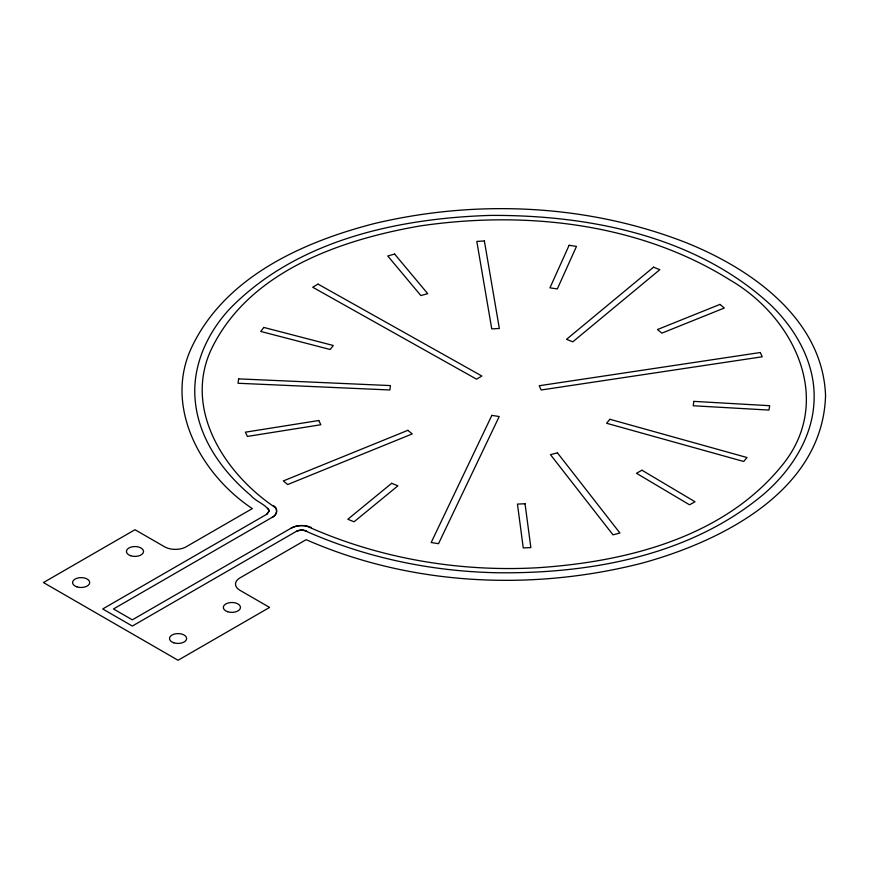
<?xml version="1.0" encoding="UTF-8"?>
<svg xmlns="http://www.w3.org/2000/svg" width="869" height="869" viewBox="0 0 869 869"><rect width="100%" height="100%" fill="white"/><g stroke="black" fill="none" stroke-linecap="round" stroke-linejoin="round"><path stroke-width="1.3" d="M266.848 514.198L269.118 511.07L266.902 514.166L102.705 608.963L132.327 626.06L296.459 531.296C298.621 530.079 301.206 529.775 303.629 530.112C364.339 557.431 430.742 571.476 497.296 572.747C590.931 573.866 691.376 555.454 764.698 493.342C791.583 469.749 812.982 436.835 814.079 400.174C815.535 363.644 796.2 329.46 770.488 304.758C695.645 235.825 588.791 214.795 489.942 215.414C397.437 218.401 296.796 240.094 229.927 308.658C207.094 333.12 191.886 366.457 195.21 400.413C198.534 438.421 222.345 471.454 250.772 495.417C255.725 501.424 264.556 503.748 268.934 510.157C269.542 512.308 268.597 508.441 267.391 508.332M272.236 517.305C275.679 515.708 278.352 511.113 275.56 507.735C226.038 474.778 183.652 411.341 210.57 350.88C247.611 271.66 340.007 239.822 420.324 225.907C525.256 210.526 638.911 222.844 730.123 280.068C795.026 317.782 835.174 401.999 781.133 466.544C722.736 537.705 626.06 561.863 537.965 567.718C458.93 572.182 378.743 558.528 306.518 526.017C301.337 525.082 295.732 525.593 291.072 528.189L132.327 619.836L113.481 608.963L272.236 517.305C277.254 515.371 278.341 508.191 273.311 505.562M291.072 528.189C297.252 524.843 305.019 524.757 311.417 527.559M296.459 531.296L301.434 529.981L306.627 530.981M825.55 395.504C822.791 490.561 721.943 541.268 641.898 563.188C531.611 591.365 410.918 585.695 306.17 539.682L239.985 577.885A15.229 8.788 0 0 0 239.985 590.323L269.596 607.42L178.058 660.266L43.45 582.556L134.988 529.71L164.599 546.807A15.229 8.788 0 0 0 186.14 546.807L252.325 508.593C201.38 474.832 163.274 407.17 191.756 347.166C225.114 276.787 302.857 241.962 374.365 223.55C476.44 199.283 586.434 204.085 684.587 242.06C749.98 267.934 822.639 318.293 825.55 395.504M238.606 378.873L238.03 383.262L389.877 389.975L390.463 385.586L238.606 378.873M693.918 401.38L693.18 405.758L768.956 410.07L769.706 405.704L693.918 401.38M569.119 245.297L549.947 287.835L557.311 288.942L576.484 246.394L569.119 245.297M491.854 415.371L431.176 542.528L438.519 543.69L499.197 416.533L491.854 415.371M263.839 327.439L260.711 331.447L330.155 349.501L333.272 345.493L263.839 327.439M609.886 419.292L606.573 423.257L743.712 461.482L747.025 457.528L609.886 419.292M653.564 267.174L566.534 339.323L572.78 341.843L659.821 269.683L653.564 267.174M391.669 483.305L347.839 519.26L354.074 521.791L397.893 485.836L391.669 483.305M318.021 284.098L312.71 287.248L476.538 379.166L481.85 376.016L318.021 284.098M641.941 470.216L636.477 473.29L689.551 504.813L695.015 501.75L641.941 470.216M407.854 430.329L283.316 480.937L287.693 484.533L412.232 433.924L407.854 430.329M719.966 304.411L657.485 329.536L661.83 333.153L724.322 308.017L719.966 304.411M394.613 254.063L387.759 255.975L420.868 295.569L427.722 293.657L394.613 254.063M557.42 452.847L550.479 454.661L612.993 534.837L619.934 533.034L557.42 452.847M318.793 420.509L245.373 432.186L247.393 436.423L320.813 424.745L318.793 420.509M760.299 352.521L539.225 385.738L541.137 389.996L762.222 356.779L760.299 352.521M484.381 240.974L476.809 241.408L491.756 328.906L499.338 328.471L484.381 240.974M525.039 503.759L517.446 504.096L523.257 547.926L530.85 547.6L525.039 503.759M76.863 586.836A8.571 4.942 0 0 0 89.713 582.556A8.571 4.942 0 0 0 76.863 578.265A8.571 4.942 0 0 0 76.863 586.836M130.708 555.747A8.571 4.942 0 0 0 143.548 551.467A8.571 4.942 0 0 0 130.708 547.188A8.571 4.942 0 0 0 130.708 555.747M227.624 611.711A8.571 4.942 0 0 0 240.474 607.42A8.571 4.942 0 0 0 227.624 603.14A8.571 4.942 0 0 0 227.624 611.711M173.778 642.788A8.571 4.942 0 0 0 186.629 638.509A8.571 4.942 0 0 0 173.778 634.229A8.571 4.942 0 0 0 173.778 642.788"/></g></svg>
